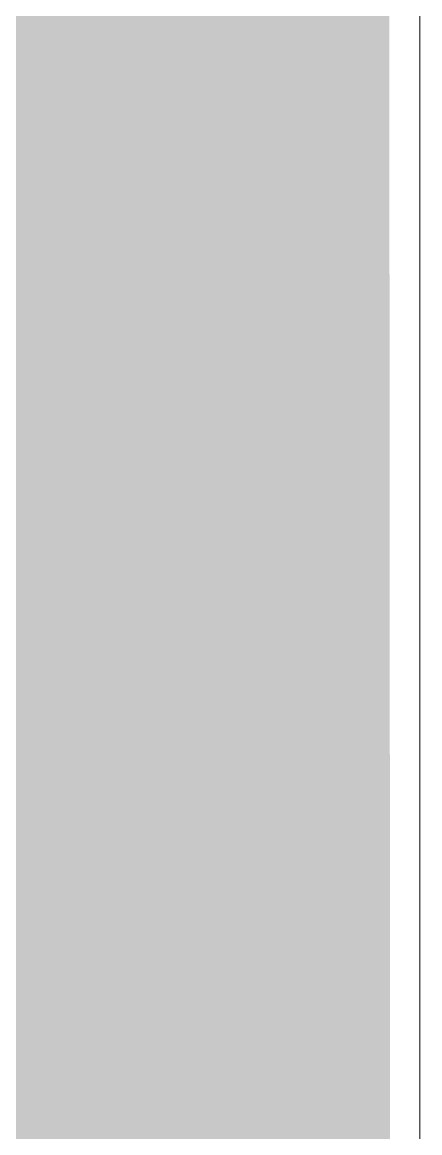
# Model space of a CAD drawing. Header units: millimetres. Extents: x 81773 to 282675, y -8553 to 29000.
# Drawn here: x 111901.64 to 111909, y 5950.93 to 5971.52 of the extents above; entities that cross this region are included whole.
import ezdxf

# ---------------------------------------------------------------- set-up
doc = ezdxf.new("R2010")
doc.units = ezdxf.units.MM
doc.layers.add('A-GENM-2', color=5, linetype='Continuous', lineweight=9, true_color=0x0000ff)
doc.layers.add('A-WALL-FNSH-1', color=9, linetype='Continuous', lineweight=9, true_color=0x808080)

# ---------------------------------------------------------------- blocks, each defined once
blk = doc.blocks.new('Плинтус - Плинтус светлый _сад_-33412372-План раскладки напольных покрытий 3 этажа в осях 23-33')
at = {"layer": 'A-GENM-2'}
blk.add_hatch(color=256, dxfattribs=at).paths.add_polyline_path([(1455, -15), (1440, 0), (-1, -1), (-1, -15), (883.433, -15)])
blk.add_line((0, 0), (1440, 0), dxfattribs=at)

msp = doc.modelspace()

# ---------------------------------------------------------------- linework, layer by layer
at = {"layer": 'A-WALL-FNSH-1'}
msp.add_line((111909, 6600), (111909, 5159), dxfattribs=at)

# ---------------------------------------------------------------- block references
at = {"layer": 'A-GENM-2', "rotation": 270}
msp.add_blockref('Плинтус - Плинтус светлый _сад_-33412372-План раскладки напольных покрытий 3 этажа в осях 23-33', (111909, 6599), dxfattribs=at)

doc.saveas('drawing.dxf')
